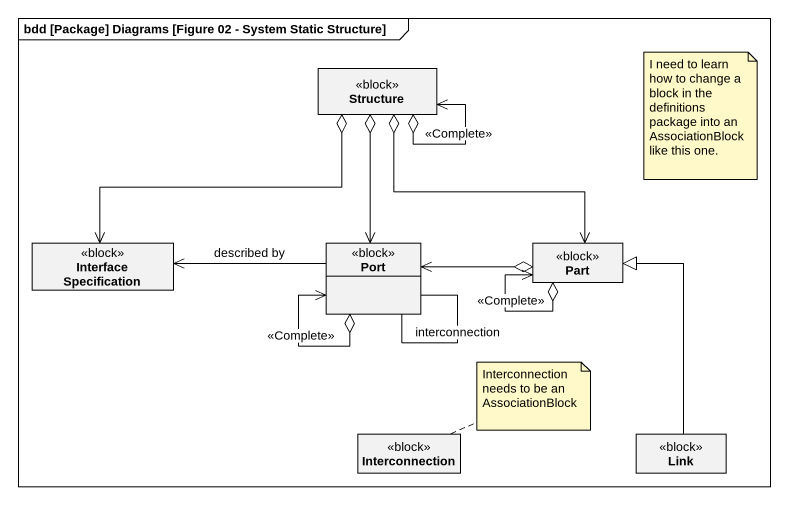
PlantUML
@startuml
mainframe bdd [Package] Diagrams [Figure 02 - System Static Structure]
hide circle
hide empty members
class Structure <<block>>
class "Interface Specification" as Interface_Specification <<block>>
class "Port" as Port_ <<block>>
class Part <<block>>
class Interconnection <<block>>
class Link <<block>>
Structure o--> Structure : <<Complete>>
Structure o--> Interface_Specification
Structure o--> Port_
Structure o--> Part
Port_ -left-> Interface_Specification : described by
Port_ o--> Port_ : <<Complete>>
Port_ -- Port_ : interconnection
Part o-left-> Port_
Part o--> Part : <<Complete>>
Link -up-|> Part
note as N1
  I need to learn how to change a block in the definitions package into an AssociationBlock like this one.
end note
note right of Interconnection : Interconnection needs to be an AssociationBlock
@enduml
